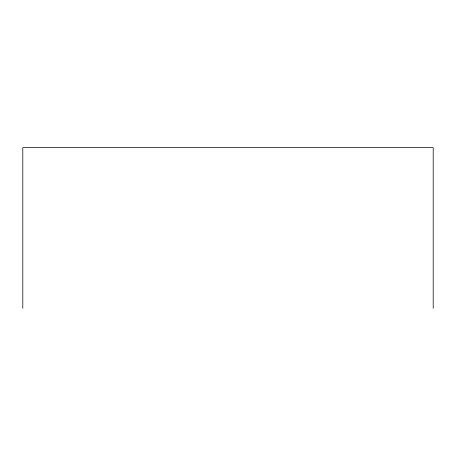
<?xml version="1.0" encoding="UTF-8"?>
<svg xmlns="http://www.w3.org/2000/svg" width="456" height="456" viewBox="0 0 456 456"><rect width="100%" height="100%" fill="white"/><g stroke="black" fill="none" stroke-linecap="round" stroke-linejoin="round"><path stroke-width="0.68" d="M433.2 308.347L433.2 147.653L22.8 147.653L22.8 308.347"/></g></svg>
